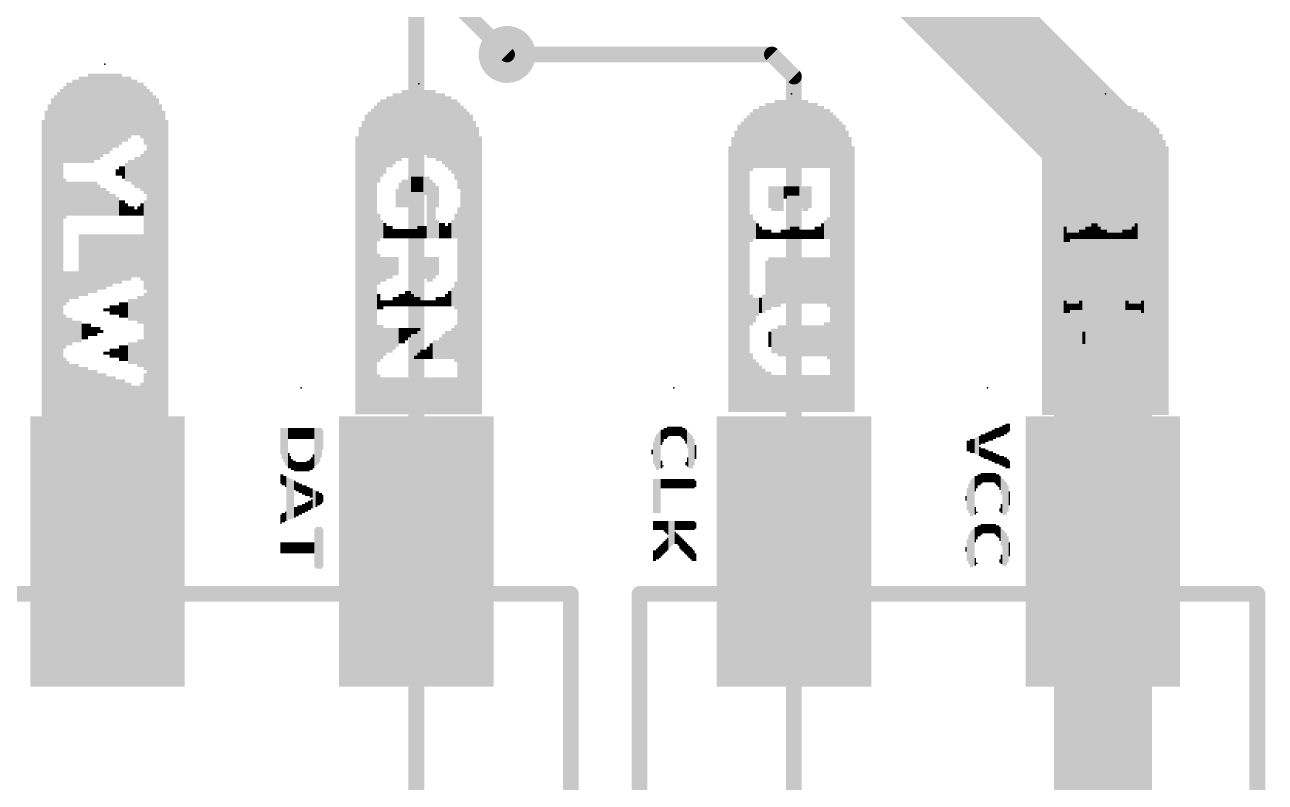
# Model space of a CAD drawing. Extents: x -24 to 83, y -22 to 58.
# Drawn here: x 9 to 25.06, y 9.5 to 19.31 of the extents above; entities that cross this region are included whole.
import ezdxf

# ---------------------------------------------------------------- set-up
doc = ezdxf.new("R2010")
doc.units = 0
for name, color, linetype in [('1', 12, 'CONTINUOUS'), ('16', 53, 'CONTINUOUS'), ('18', 110, 'CONTINUOUS'), ('21', 41, 'CONTINUOUS'), ('23', 53, 'CONTINUOUS')]:
    doc.layers.add(name, color=color, linetype=linetype)

# ---------------------------------------------------------------- blocks, each defined once
blk = doc.blocks.new('RECT')
blk.add_solid([(-0.5, -0.5), (0.5, -0.5), (-0.5, 0.5), (0.5, 0.5)])
blk = doc.blocks.new('ROUNDV')
at = {"const_width": 0.5}
blk.add_lwpolyline([(0, -0.25, 1), (0, 0.25, 1), (0, -0.25)], format="xyb", dxfattribs=at)

msp = doc.modelspace()

# ---------------------------------------------------------------- linework, layer by layer
at = {"layer": '1'}
for points, const_width in [([(22.955, 17.685), (20.32, 20.32)], 1.27), ([(14.065, 12.489), (14.065, 20.098)], 0.2032), ([(18.669, 18.923), (15.24, 18.923)], 0.2032), ([(18.955, 18.637), (18.669, 18.923)], 0.2032), ([(18.955, 12.489), (18.955, 18.637)], 0.2032), ([(22.955, 12.489), (22.955, 17.685)], 1.27), ([(22.955, 12.489), (22.955, 3.778)], 1.27), ([(14.065, 12.489), (14.065, 8.763)], 0.2032), ([(18.955, 12.489), (18.955, 8.763)], 0.2032)]:
    msp.add_lwpolyline(points, dxfattribs=dict(at, const_width=const_width))
for points, const_width in [([(15.24, 18.9738, 1), (15.24, 18.8722)], 0.1016), ([(18.7049, 18.9589, 1), (18.6331, 18.8871)], 0.1016), ([(18.669, 18.8722, 1), (18.669, 18.9738)], 0.1016), ([(19.0058, 18.637, 1), (18.9042, 18.637)], 0.1016), ([(18.9191, 18.6011, 1), (18.9909, 18.6729)], 0.1016), ([(23.2725, 17.685, 1), (22.6375, 17.685)], 0.635), ([(22.7305, 17.4605, 1), (23.1795, 17.9095)], 0.635), ([(23.2725, 12.489, 1), (22.6375, 12.489)], 0.635), ([(22.6375, 12.489, 1), (23.2725, 12.489)], 0.635), ([(14.1158, 12.489, 1), (14.0142, 12.489)], 0.1016), ([(14.0142, 12.489, 1), (14.1158, 12.489)], 0.1016), ([(19.0058, 12.489, 1), (18.9042, 12.489)], 0.1016), ([(18.9042, 12.489, 1), (19.0058, 12.489)], 0.1016)]:
    msp.add_lwpolyline(points, format="xyb", dxfattribs=dict(at, const_width=const_width))
at = {"layer": '16', "const_width": 0.2032}
msp.add_lwpolyline([(14.5542, 19.6088), (15.24, 18.923)], dxfattribs=at)
at = {"layer": '16', "const_width": 0.1016}
msp.add_lwpolyline([(15.2041, 18.8871, 1), (15.2759, 18.9589)], format="xyb", dxfattribs=at)
at = {"layer": '21', "const_width": 0.2032}
for points in [[(8.065, 11.939), (16.065, 11.939)], [(16.065, 11.939), (16.065, 0.239)], [(16.955, 11.939), (24.955, 11.939)], [(16.955, 0.239), (16.955, 11.939)], [(24.955, 11.939), (24.955, 0.239)]]:
    msp.add_lwpolyline(points, dxfattribs=at)
at = {"layer": '21', "const_width": 0.1016}
for points in [[(16.1158, 11.939, 1), (16.0142, 11.939)], [(16.065, 11.8882, 1), (16.065, 11.9898)], [(16.955, 11.9898, 1), (16.955, 11.8882)], [(17.0058, 11.939, 1), (16.9042, 11.939)], [(25.0058, 11.939, 1), (24.9042, 11.939)], [(24.955, 11.8882, 1), (24.955, 11.9898)]]:
    msp.add_lwpolyline(points, format="xyb", dxfattribs=at)
at = {"layer": '23'}
for p in [(10.033, 18.796), (14.097, 18.542), (18.923, 18.415), (22.987, 18.415), (12.573, 14.605), (17.399, 14.605), (21.463, 14.605)]:
    msp.add_point(p, dxfattribs=at)

# ---------------------------------------------------------------- block references
at = {"layer": '1', "xscale": 3.5, "yscale": 2, "rotation": 90}
for p in [(10.065, 12.489), (14.065, 12.489), (18.955, 12.489), (22.955, 12.489)]:
    msp.add_blockref('RECT', p, dxfattribs=at)
at = {"layer": '18', "xscale": 0.7366, "yscale": 0.7366}
msp.add_blockref('ROUNDV', (15.24, 18.923), dxfattribs=at)
msp.add_blockref('ROUNDV', (15.24, 18.923), dxfattribs=at)
at = {"layer": '21', "rotation": 270}
for p, xscale, yscale in [((9.713, 18.076), 1.12, 0.04), ((9.753, 18.076), 1.12, 0.04), ((9.793, 18.076), 1.12, 0.04), ((9.833, 18.096), 1.16, 0.04), ((9.873, 18.096), 1.16, 0.04), ((9.913, 18.116), 1.12, 0.04), ((9.953, 18.116), 1.12, 0.04), ((9.993, 18.136), 1.08, 0.04), ((10.033, 18.156), 1.04, 0.04), ((10.073, 18.156), 1.04, 0.04), ((10.153, 18.196), 0.96, 0.04), ((10.193, 18.196), 0.96, 0.04), ((10.233, 18.216), 0.92, 0.04), ((10.273, 18.216), 0.84, 0.04), ((10.313, 18.216), 0.84, 0.04), ((10.353, 18.236), 0.8, 0.04), ((9.473, 16.356), 4.24, 0.04), ((9.553, 18.036), 1.04, 0.04), ((9.593, 18.036), 1.04, 0.04), ((9.633, 18.056), 1.08, 0.04), ((9.673, 18.056), 1.08, 0.04), ((10.393, 18.236), 0.72, 0.04), ((10.433, 18.236), 0.72, 0.04), ((10.473, 18.216), 0.68, 0.04), ((10.513, 18.196), 0.72, 0.04), ((10.553, 18.136), 0.76, 0.04), ((10.593, 16.356), 4.24, 0.04), ((9.353, 16.296), 4.12, 0.04), ((9.393, 16.316), 4.16, 0.04), ((9.433, 16.336), 4.2, 0.04), ((10.633, 16.336), 4.2, 0.04), ((10.673, 16.316), 4.16, 0.04), ((10.713, 16.296), 4.12, 0.04), ((13.657, 17.862), 0.96, 0.04), ((13.697, 17.922), 0.92, 0.04), ((13.737, 17.922), 0.92, 0.04), ((13.777, 17.962), 0.92, 0.04), ((13.817, 17.982), 0.88, 0.04), ((13.857, 17.982), 0.88, 0.04), ((13.897, 18.022), 0.88, 0.04), ((13.937, 18.022), 0.88, 0.04), ((13.977, 18.022), 0.88, 0.04), ((14.017, 18.042), 0.84, 0.04), ((14.057, 18.042), 0.84, 0.04), ((14.097, 18.042), 0.84, 0.04), ((14.137, 18.042), 0.84, 0.04), ((14.177, 18.042), 0.84, 0.04), ((14.217, 18.022), 0.88, 0.04), ((14.257, 18.022), 0.88, 0.04), ((14.297, 18.022), 0.88, 0.04), ((14.337, 17.982), 0.88, 0.04), ((14.377, 17.982), 0.88, 0.04), ((14.417, 17.962), 0.92, 0.04), ((14.457, 17.922), 0.92, 0.04), ((14.497, 17.902), 0.96, 0.04), ((14.537, 17.862), 0.96, 0.04), ((14.577, 17.822), 1.04, 0.04), ((18.723, 17.895), 0.88, 0.04), ((18.763, 17.895), 0.88, 0.04), ((18.803, 17.895), 0.88, 0.04), ((18.843, 17.895), 0.88, 0.04), ((18.883, 17.895), 0.88, 0.04), ((18.923, 17.895), 0.88, 0.04), ((18.963, 17.895), 0.88, 0.04), ((19.003, 17.895), 0.88, 0.04), ((19.043, 17.895), 0.88, 0.04), ((19.083, 17.895), 0.88, 0.04), ((19.123, 17.895), 0.88, 0.04), ((9.273, 16.216), 3.96, 0.04), ((9.313, 16.256), 4.04, 0.04), ((10.753, 16.256), 4.04, 0.04), ((10.793, 16.216), 3.96, 0.04), ((13.457, 16.222), 3.92, 0.04), ((13.497, 16.242), 3.96, 0.04), ((13.537, 16.262), 4, 0.04), ((13.577, 17.782), 1.04, 0.04), ((14.617, 17.742), 1.12, 0.04), ((14.657, 16.262), 4, 0.04), ((14.697, 16.242), 3.96, 0.04), ((14.737, 16.222), 3.92, 0.04), ((18.403, 17.795), 0.76, 0.04), ((18.443, 17.835), 0.76, 0.04), ((18.483, 17.835), 0.76, 0.04), ((18.523, 17.855), 0.8, 0.04), ((18.563, 17.855), 0.8, 0.04), ((18.603, 17.875), 0.84, 0.04), ((18.643, 17.875), 0.84, 0.04), ((18.683, 17.875), 0.84, 0.04), ((19.163, 17.875), 0.84, 0.04), ((19.203, 17.875), 0.84, 0.04), ((19.243, 17.875), 0.84, 0.04), ((19.283, 17.855), 0.8, 0.04), ((19.323, 17.855), 0.8, 0.04), ((19.363, 17.835), 0.76, 0.04), ((19.403, 17.835), 0.76, 0.04), ((19.443, 16.235), 3.88, 0.04), ((22.507, 17.795), 0.76, 0.04), ((22.547, 17.795), 0.76, 0.04), ((22.587, 17.815), 0.8, 0.04), ((22.627, 17.815), 0.8, 0.04), ((22.667, 17.835), 0.84, 0.04), ((22.707, 17.835), 0.84, 0.04), ((22.747, 17.855), 0.88, 0.04), ((22.787, 17.855), 0.88, 0.04), ((22.827, 17.855), 0.88, 0.04), ((22.867, 17.855), 0.88, 0.04), ((22.907, 17.855), 0.88, 0.04), ((22.947, 17.855), 0.88, 0.04), ((22.987, 17.855), 0.88, 0.04), ((23.027, 17.855), 0.88, 0.04), ((23.067, 17.855), 0.88, 0.04), ((23.107, 17.855), 0.88, 0.04), ((23.147, 17.855), 0.88, 0.04), ((23.187, 17.855), 0.88, 0.04), ((23.227, 17.855), 0.88, 0.04), ((23.267, 17.835), 0.84, 0.04), ((23.307, 17.835), 0.84, 0.04), ((23.347, 17.815), 0.8, 0.04), ((23.387, 17.815), 0.8, 0.04), ((23.427, 17.795), 0.76, 0.04), ((23.467, 17.795), 0.76, 0.04), ((9.233, 16.156), 3.84, 0.04), ((10.833, 16.156), 3.84, 0.04), ((13.377, 16.162), 3.8, 0.04), ((13.417, 16.202), 3.88, 0.04), ((14.777, 16.202), 3.88, 0.04), ((14.817, 16.162), 3.8, 0.04), ((18.243, 16.155), 3.72, 0.04), ((18.283, 16.175), 3.76, 0.04), ((18.323, 16.195), 3.8, 0.04), ((18.363, 16.215), 3.84, 0.04), ((19.483, 16.215), 3.84, 0.04), ((19.523, 16.195), 3.8, 0.04), ((19.563, 16.175), 3.76, 0.04), ((19.603, 16.155), 3.72, 0.04), ((22.347, 16.135), 3.76, 0.04), ((22.387, 16.155), 3.8, 0.04), ((22.427, 16.175), 3.84, 0.04), ((22.467, 17.755), 0.76, 0.04), ((23.507, 16.195), 3.88, 0.04), ((23.547, 16.175), 3.84, 0.04), ((23.587, 16.155), 3.8, 0.04), ((23.627, 16.135), 3.76, 0.04), ((13.297, 16.062), 3.6, 0.04), ((13.337, 16.122), 3.72, 0.04), ((14.857, 16.122), 3.72, 0.04), ((14.897, 16.062), 3.6, 0.04), ((18.163, 16.075), 3.56, 0.04), ((18.203, 16.115), 3.64, 0.04), ((19.643, 16.115), 3.64, 0.04), ((19.683, 16.075), 3.56, 0.04), ((22.267, 16.075), 3.64, 0.04), ((22.307, 16.115), 3.72, 0.04), ((23.667, 16.115), 3.72, 0.04), ((23.707, 16.075), 3.64, 0.04), ((10.553, 17.396), 0.56, 0.04), ((18.123, 16.015), 3.44, 0.04), ((19.723, 16.015), 3.44, 0.04), ((22.187, 15.995), 3.48, 0.04), ((22.227, 16.035), 3.56, 0.04), ((23.747, 16.035), 3.56, 0.04), ((23.787, 15.995), 3.48, 0.04), ((10.313, 17.396), 0.24, 0.04), ((10.353, 17.416), 0.28, 0.04), ((10.393, 17.396), 0.32, 0.04), ((10.433, 17.396), 0.4, 0.04), ((10.473, 17.396), 0.4, 0.04), ((10.513, 17.396), 0.48, 0.04), ((10.193, 17.396), 0.08, 0.04), ((10.233, 17.416), 0.12, 0.04), ((10.273, 17.396), 0.16, 0.04), ((9.513, 17.056), 0.52, 0.04), ((9.553, 17.056), 0.44, 0.04), ((9.593, 17.056), 0.44, 0.04), ((9.633, 17.056), 0.44, 0.04), ((9.673, 17.056), 0.44, 0.04), ((9.713, 17.056), 0.44, 0.04), ((9.753, 17.056), 0.44, 0.04), ((9.793, 17.056), 0.44, 0.04), ((9.833, 17.056), 0.44, 0.04), ((9.873, 17.056), 0.44, 0.04), ((9.913, 17.056), 0.44, 0.04), ((9.953, 17.036), 0.4, 0.04), ((9.993, 17.016), 0.36, 0.04), ((10.033, 17.016), 0.36, 0.04), ((13.857, 17.102), 0.32, 0.04), ((13.897, 17.122), 0.36, 0.04), ((13.937, 17.122), 0.36, 0.04), ((13.977, 17.142), 0.4, 0.04), ((14.017, 17.242), 0.2, 0.04), ((14.057, 17.242), 0.2, 0.04), ((14.097, 17.242), 0.2, 0.04), ((14.137, 17.242), 0.2, 0.04), ((14.177, 17.222), 0.24, 0.04), ((14.217, 16.942), 0.8, 0.04), ((14.257, 16.922), 0.76, 0.04), ((14.297, 16.902), 0.72, 0.04), ((14.337, 17.082), 0.28, 0.04), ((18.643, 17.075), 0.28, 0.04), ((18.683, 17.055), 0.32, 0.04), ((18.723, 17.055), 0.32, 0.04), ((18.763, 17.055), 0.32, 0.04), ((18.803, 17.055), 0.32, 0.04), ((18.843, 17.135), 0.16, 0.04), ((18.883, 17.155), 0.12, 0.04), ((18.923, 17.155), 0.12, 0.04), ((18.963, 17.155), 0.12, 0.04), ((19.003, 17.155), 0.12, 0.04), ((19.043, 17.075), 0.28, 0.04), ((19.083, 17.055), 0.32, 0.04), ((19.123, 17.055), 0.32, 0.04), ((19.163, 17.075), 0.28, 0.04), ((22.467, 17.015), 0.4, 0.04), ((10.073, 16.996), 0.32, 0.04), ((10.113, 16.976), 0.28, 0.04), ((10.153, 16.976), 0.28, 0.04), ((10.193, 16.956), 0.24, 0.04), ((10.233, 16.936), 0.2, 0.04), ((10.273, 16.936), 0.2, 0.04), ((10.553, 16.456), 1.16, 0.04), ((13.817, 17.062), 0.24, 0.04), ((22.507, 17.015), 0.32, 0.04), ((22.547, 17.015), 0.32, 0.04), ((22.587, 17.035), 0.28, 0.04), ((22.627, 17.035), 0.28, 0.04), ((22.667, 17.055), 0.24, 0.04), ((22.707, 17.055), 0.24, 0.04), ((23.027, 17.035), 0.28, 0.04), ((23.067, 17.035), 0.28, 0.04), ((23.107, 17.015), 0.32, 0.04), ((23.147, 17.015), 0.32, 0.04), ((23.187, 17.035), 0.28, 0.04), ((23.227, 17.055), 0.24, 0.04), ((10.313, 16.916), 0.16, 0.04), ((10.353, 16.896), 0.12, 0.04), ((10.393, 16.896), 0.12, 0.04), ((10.433, 16.876), 0.08, 0.04), ((10.473, 16.896), 0.12, 0.04), ((10.513, 16.916), 0.16, 0.04), ((14.617, 15.602), 2.68, 0.04), ((13.577, 16.682), 0.36, 0.04), ((13.617, 16.662), 0.24, 0.04), ((13.657, 16.642), 0.2, 0.04), ((14.337, 16.662), 0.24, 0.04), ((14.377, 16.642), 0.2, 0.04), ((14.417, 16.642), 0.2, 0.04), ((14.497, 16.642), 0.2, 0.04), ((14.537, 16.662), 0.24, 0.04), ((14.577, 16.702), 0.32, 0.04), ((18.403, 16.675), 0.36, 0.04), ((18.443, 16.655), 0.24, 0.04), ((18.483, 16.635), 0.2, 0.04), ((19.323, 16.635), 0.2, 0.04), ((19.363, 16.655), 0.24, 0.04), ((19.403, 16.675), 0.28, 0.04), ((22.827, 16.635), 0.2, 0.04), ((22.867, 16.635), 0.2, 0.04), ((23.387, 16.635), 0.2, 0.04), ((23.427, 16.655), 0.24, 0.04), ((23.467, 16.675), 0.36, 0.04), ((9.713, 16.196), 0.8, 0.04), ((9.753, 16.196), 0.8, 0.04), ((9.793, 16.196), 0.8, 0.04), ((9.833, 16.216), 0.76, 0.04), ((9.873, 16.216), 0.76, 0.04), ((9.913, 16.216), 0.76, 0.04), ((9.953, 16.236), 0.72, 0.04), ((9.993, 16.236), 0.72, 0.04), ((10.033, 16.236), 0.72, 0.04), ((10.073, 16.256), 0.68, 0.04), ((10.113, 16.256), 0.68, 0.04), ((10.153, 16.276), 0.64, 0.04), ((10.193, 16.276), 0.64, 0.04), ((10.233, 16.276), 0.64, 0.04), ((10.273, 16.296), 0.6, 0.04), ((10.313, 16.296), 0.6, 0.04), ((10.353, 16.296), 0.6, 0.04), ((10.393, 16.316), 0.56, 0.04), ((10.433, 16.316), 0.56, 0.04), ((10.473, 16.316), 0.56, 0.04), ((10.513, 16.296), 0.6, 0.04), ((13.697, 16.622), 0.16, 0.04), ((13.737, 16.622), 0.16, 0.04), ((13.777, 16.602), 0.12, 0.04), ((13.817, 16.602), 0.12, 0.04), ((13.857, 16.602), 0.12, 0.04), ((13.897, 16.602), 0.12, 0.04), ((13.937, 16.602), 0.12, 0.04), ((13.977, 16.602), 0.12, 0.04), ((14.017, 16.602), 0.12, 0.04), ((14.057, 16.602), 0.12, 0.04), ((14.097, 16.622), 0.16, 0.04), ((14.137, 16.622), 0.16, 0.04), ((14.177, 16.622), 0.16, 0.04), ((14.457, 16.622), 0.16, 0.04), ((18.523, 16.615), 0.16, 0.04), ((18.563, 16.595), 0.12, 0.04), ((18.603, 16.595), 0.12, 0.04), ((18.643, 16.595), 0.12, 0.04), ((18.683, 16.575), 0.08, 0.04), ((18.723, 16.575), 0.08, 0.04), ((18.763, 16.575), 0.08, 0.04), ((18.803, 16.595), 0.12, 0.04), ((18.843, 16.595), 0.12, 0.04), ((18.883, 16.595), 0.12, 0.04), ((18.923, 16.615), 0.16, 0.04), ((18.963, 16.615), 0.16, 0.04), ((19.003, 16.615), 0.16, 0.04), ((19.043, 16.595), 0.12, 0.04), ((19.083, 16.595), 0.12, 0.04), ((19.123, 16.595), 0.12, 0.04), ((19.163, 16.595), 0.12, 0.04), ((19.203, 16.595), 0.12, 0.04), ((19.243, 16.615), 0.16, 0.04), ((19.283, 16.615), 0.16, 0.04), ((22.467, 16.595), 0.2, 0.04), ((22.507, 16.555), 0.12, 0.04), ((22.547, 16.575), 0.08, 0.04), ((22.587, 16.575), 0.08, 0.04), ((22.627, 16.575), 0.08, 0.04), ((22.667, 16.595), 0.12, 0.04), ((22.707, 16.595), 0.12, 0.04), ((22.747, 16.615), 0.16, 0.04), ((22.787, 16.615), 0.16, 0.04), ((22.907, 16.615), 0.16, 0.04), ((22.947, 16.595), 0.12, 0.04), ((22.987, 16.595), 0.12, 0.04), ((23.027, 16.575), 0.08, 0.04), ((23.067, 16.575), 0.08, 0.04), ((23.107, 16.575), 0.08, 0.04), ((23.147, 16.575), 0.08, 0.04), ((23.187, 16.575), 0.08, 0.04), ((23.227, 16.595), 0.12, 0.04), ((23.267, 16.595), 0.12, 0.04), ((23.307, 16.595), 0.12, 0.04), ((23.347, 16.615), 0.16, 0.04), ((13.577, 16.142), 0.4, 0.04), ((13.617, 16.142), 0.32, 0.04), ((13.657, 16.142), 0.32, 0.04), ((13.697, 16.162), 0.28, 0.04), ((13.737, 16.162), 0.28, 0.04), ((13.777, 16.182), 0.24, 0.04), ((13.817, 16.182), 0.24, 0.04), ((14.137, 16.162), 0.28, 0.04), ((14.177, 16.162), 0.28, 0.04), ((14.217, 16.142), 0.32, 0.04), ((14.257, 16.142), 0.32, 0.04), ((14.297, 16.162), 0.28, 0.04), ((14.337, 16.182), 0.24, 0.04), ((18.603, 15.935), 0.64, 0.04), ((18.643, 15.955), 0.68, 0.04), ((18.683, 15.975), 0.64, 0.04), ((18.723, 15.975), 0.64, 0.04), ((18.763, 15.975), 0.64, 0.04), ((18.803, 15.995), 0.6, 0.04), ((18.843, 15.995), 0.6, 0.04), ((18.883, 15.995), 0.6, 0.04), ((18.923, 15.995), 0.6, 0.04), ((18.963, 15.995), 0.6, 0.04), ((19.003, 15.995), 0.6, 0.04), ((19.043, 15.995), 0.6, 0.04), ((19.083, 15.995), 0.6, 0.04), ((19.123, 15.995), 0.6, 0.04), ((19.163, 15.995), 0.6, 0.04), ((19.203, 15.995), 0.6, 0.04), ((19.243, 15.995), 0.6, 0.04), ((19.283, 15.995), 0.6, 0.04), ((19.323, 15.995), 0.6, 0.04), ((19.363, 15.995), 0.6, 0.04), ((19.403, 15.975), 0.64, 0.04), ((22.707, 15.935), 0.64, 0.04), ((22.747, 15.935), 0.64, 0.04), ((22.787, 15.935), 0.64, 0.04), ((22.827, 15.935), 0.64, 0.04), ((23.107, 15.935), 0.64, 0.04), ((23.147, 15.935), 0.64, 0.04), ((23.187, 15.935), 0.64, 0.04), ((23.227, 15.935), 0.64, 0.04), ((9.513, 15.896), 0.44, 0.04), ((9.553, 15.916), 0.4, 0.04), ((9.593, 15.936), 0.36, 0.04), ((9.633, 15.936), 0.36, 0.04), ((9.673, 15.936), 0.36, 0.04), ((14.537, 15.782), 0.24, 0.04), ((14.577, 15.802), 0.36, 0.04), ((10.353, 15.616), 0.28, 0.04), ((10.393, 15.616), 0.28, 0.04), ((10.433, 15.616), 0.28, 0.04), ((10.473, 15.616), 0.36, 0.04), ((10.513, 15.616), 0.36, 0.04), ((13.577, 15.722), 0.2, 0.04), ((13.617, 15.682), 0.12, 0.04), ((13.657, 15.702), 0.08, 0.04), ((13.697, 15.702), 0.08, 0.04), ((13.737, 15.702), 0.08, 0.04), ((13.777, 15.722), 0.12, 0.04), ((13.817, 15.722), 0.12, 0.04), ((13.857, 15.742), 0.16, 0.04), ((13.897, 15.742), 0.16, 0.04), ((13.937, 15.762), 0.2, 0.04), ((13.977, 15.762), 0.2, 0.04), ((14.017, 15.742), 0.16, 0.04), ((14.057, 15.722), 0.12, 0.04), ((14.097, 15.722), 0.12, 0.04), ((14.137, 15.702), 0.08, 0.04), ((14.177, 15.702), 0.08, 0.04), ((14.217, 15.702), 0.08, 0.04), ((14.257, 15.702), 0.08, 0.04), ((14.297, 15.702), 0.08, 0.04), ((14.337, 15.722), 0.12, 0.04), ((14.377, 15.722), 0.12, 0.04), ((14.417, 15.722), 0.12, 0.04), ((14.457, 15.742), 0.16, 0.04), ((14.497, 15.762), 0.2, 0.04), ((18.403, 15.615), 0.4, 0.04), ((18.443, 15.615), 0.32, 0.04), ((18.483, 15.655), 0.24, 0.04), ((18.523, 15.675), 0.2, 0.04), ((18.563, 15.695), 0.24, 0.04), ((22.867, 15.755), 0.28, 0.04), ((22.907, 15.735), 0.24, 0.04), ((22.947, 15.735), 0.24, 0.04), ((22.987, 15.735), 0.24, 0.04), ((23.027, 15.735), 0.24, 0.04), ((23.067, 15.755), 0.28, 0.04), ((10.033, 15.616), 0.04, 0.04), ((10.073, 15.616), 0.04, 0.04), ((10.113, 15.616), 0.12, 0.04), ((10.153, 15.616), 0.12, 0.04), ((10.193, 15.616), 0.12, 0.04), ((10.233, 15.616), 0.2, 0.04), ((10.273, 15.616), 0.2, 0.04), ((10.313, 15.616), 0.2, 0.04), ((22.467, 15.655), 0.16, 0.04), ((22.507, 15.635), 0.12, 0.04), ((22.547, 15.655), 0.08, 0.04), ((22.587, 15.655), 0.08, 0.04), ((22.627, 15.655), 0.08, 0.04), ((22.667, 15.675), 0.12, 0.04), ((23.267, 15.675), 0.12, 0.04), ((23.307, 15.655), 0.08, 0.04), ((23.347, 15.655), 0.08, 0.04), ((23.387, 15.655), 0.08, 0.04), ((23.427, 15.655), 0.08, 0.04), ((23.467, 15.655), 0.16, 0.04), ((9.513, 15.336), 0.44, 0.04), ((9.553, 15.336), 0.36, 0.04), ((9.593, 15.336), 0.36, 0.04), ((9.633, 15.336), 0.28, 0.04), ((9.673, 15.336), 0.28, 0.04), ((9.713, 15.336), 0.28, 0.04), ((9.753, 15.336), 0.2, 0.04), ((9.793, 15.336), 0.2, 0.04), ((9.833, 15.356), 0.16, 0.04), ((13.577, 15.182), 0.48, 0.04), ((13.617, 15.202), 0.44, 0.04), ((14.577, 15.182), 0.48, 0.04), ((19.363, 15.235), 0.44, 0.04), ((19.403, 15.215), 0.48, 0.04), ((9.873, 15.336), 0.12, 0.04), ((9.913, 15.336), 0.12, 0.04), ((9.953, 15.356), 0.08, 0.04), ((9.993, 15.336), 0.04, 0.04), ((13.657, 15.202), 0.36, 0.04), ((13.697, 15.222), 0.32, 0.04), ((13.737, 15.222), 0.32, 0.04), ((13.777, 15.242), 0.28, 0.04), ((13.817, 15.262), 0.24, 0.04), ((13.857, 15.282), 0.2, 0.04), ((13.897, 15.282), 0.2, 0.04), ((13.937, 15.302), 0.16, 0.04), ((13.977, 15.322), 0.12, 0.04), ((14.017, 15.342), 0.08, 0.04), ((14.057, 15.342), 0.08, 0.04), ((14.097, 15.362), 0.04, 0.04), ((14.377, 15.122), 0.28, 0.04), ((14.417, 15.142), 0.32, 0.04), ((14.457, 15.162), 0.36, 0.04), ((14.497, 15.162), 0.36, 0.04), ((14.537, 15.182), 0.4, 0.04), ((18.643, 15.235), 0.2, 0.04), ((18.683, 15.215), 0.32, 0.04), ((18.723, 15.215), 0.32, 0.04), ((18.763, 15.215), 0.4, 0.04), ((18.803, 15.215), 0.4, 0.04), ((18.843, 15.215), 0.4, 0.04), ((18.883, 15.215), 0.4, 0.04), ((18.923, 15.215), 0.4, 0.04), ((18.963, 15.215), 0.4, 0.04), ((19.003, 15.215), 0.4, 0.04), ((19.043, 15.215), 0.4, 0.04), ((19.083, 15.215), 0.4, 0.04), ((19.123, 15.215), 0.4, 0.04), ((19.163, 15.215), 0.4, 0.04), ((19.203, 15.215), 0.4, 0.04), ((19.243, 15.215), 0.4, 0.04), ((19.283, 15.215), 0.4, 0.04), ((19.323, 15.215), 0.4, 0.04), ((22.707, 15.255), 0.16, 0.04), ((22.747, 15.195), 0.28, 0.04), ((22.787, 15.175), 0.32, 0.04), ((22.827, 15.155), 0.36, 0.04), ((22.867, 15.155), 0.36, 0.04), ((22.907, 15.135), 0.4, 0.04), ((22.947, 15.135), 0.4, 0.04), ((22.987, 15.135), 0.4, 0.04), ((23.027, 15.135), 0.4, 0.04), ((23.067, 15.135), 0.4, 0.04), ((23.107, 15.155), 0.36, 0.04), ((23.147, 15.175), 0.32, 0.04), ((23.187, 15.195), 0.28, 0.04), ((23.227, 15.215), 0.24, 0.04), ((10.113, 15.056), 0.12, 0.04), ((10.153, 15.056), 0.12, 0.04), ((10.193, 15.056), 0.12, 0.04), ((10.233, 15.056), 0.2, 0.04), ((10.273, 15.056), 0.2, 0.04), ((10.313, 15.056), 0.2, 0.04), ((10.353, 15.056), 0.28, 0.04), ((10.393, 15.056), 0.28, 0.04), ((10.433, 15.056), 0.28, 0.04), ((10.473, 15.056), 0.36, 0.04), ((10.513, 15.056), 0.36, 0.04), ((14.137, 15.042), 0.12, 0.04), ((14.177, 15.042), 0.12, 0.04), ((14.217, 15.062), 0.16, 0.04), ((14.257, 15.082), 0.2, 0.04), ((14.297, 15.102), 0.24, 0.04), ((14.337, 15.102), 0.24, 0.04), ((9.513, 14.616), 0.76, 0.04), ((9.553, 14.596), 0.72, 0.04), ((10.033, 15.056), 0.04, 0.04), ((10.073, 15.056), 0.04, 0.04), ((14.057, 15.002), 0.04, 0.04), ((14.097, 15.022), 0.08, 0.04), ((18.403, 14.675), 0.76, 0.04), ((18.443, 14.635), 0.68, 0.04), ((22.467, 14.675), 0.84, 0.04), ((22.507, 14.615), 0.72, 0.04), ((23.467, 14.635), 0.76, 0.04), ((9.593, 14.576), 0.68, 0.04), ((9.633, 14.576), 0.68, 0.04), ((9.673, 14.576), 0.68, 0.04), ((9.713, 14.556), 0.64, 0.04), ((9.753, 14.556), 0.64, 0.04), ((9.793, 14.556), 0.64, 0.04), ((9.833, 14.536), 0.6, 0.04), ((9.873, 14.536), 0.6, 0.04), ((9.913, 14.536), 0.6, 0.04), ((9.953, 14.516), 0.56, 0.04), ((9.993, 14.516), 0.56, 0.04), ((10.033, 14.516), 0.56, 0.04), ((10.553, 14.516), 0.56, 0.04), ((13.577, 14.522), 0.52, 0.04), ((18.483, 14.615), 0.64, 0.04), ((18.523, 14.595), 0.6, 0.04), ((18.563, 14.575), 0.56, 0.04), ((18.603, 14.555), 0.52, 0.04), ((18.643, 14.555), 0.52, 0.04), ((22.547, 14.575), 0.64, 0.04), ((22.587, 14.555), 0.6, 0.04), ((22.627, 14.535), 0.56, 0.04), ((23.307, 14.535), 0.56, 0.04), ((23.347, 14.555), 0.6, 0.04), ((23.387, 14.575), 0.64, 0.04), ((23.427, 14.595), 0.68, 0.04), ((10.073, 14.496), 0.52, 0.04), ((10.113, 14.496), 0.52, 0.04), ((10.153, 14.496), 0.52, 0.04), ((10.193, 14.476), 0.48, 0.04), ((10.233, 14.476), 0.48, 0.04), ((10.273, 14.476), 0.48, 0.04), ((10.313, 14.456), 0.44, 0.04), ((10.353, 14.456), 0.44, 0.04), ((10.393, 14.436), 0.4, 0.04), ((10.433, 14.436), 0.4, 0.04), ((10.473, 14.436), 0.4, 0.04), ((10.513, 14.456), 0.44, 0.04), ((13.617, 14.502), 0.48, 0.04), ((13.657, 14.502), 0.48, 0.04), ((13.697, 14.502), 0.48, 0.04), ((13.737, 14.502), 0.48, 0.04), ((13.777, 14.502), 0.48, 0.04), ((13.817, 14.502), 0.48, 0.04), ((13.857, 14.502), 0.48, 0.04), ((13.897, 14.502), 0.48, 0.04), ((13.937, 14.502), 0.48, 0.04), ((13.977, 14.502), 0.48, 0.04), ((14.017, 14.502), 0.48, 0.04), ((14.057, 14.502), 0.48, 0.04), ((14.097, 14.502), 0.48, 0.04), ((14.137, 14.502), 0.48, 0.04), ((14.177, 14.502), 0.48, 0.04), ((14.217, 14.502), 0.48, 0.04), ((14.257, 14.502), 0.48, 0.04), ((14.297, 14.502), 0.48, 0.04), ((14.337, 14.502), 0.48, 0.04), ((14.377, 14.502), 0.48, 0.04), ((14.417, 14.502), 0.48, 0.04), ((14.457, 14.502), 0.48, 0.04), ((14.497, 14.502), 0.48, 0.04), ((14.537, 14.502), 0.48, 0.04), ((14.577, 14.502), 0.48, 0.04), ((18.683, 14.535), 0.48, 0.04), ((18.723, 14.535), 0.48, 0.04), ((18.763, 14.535), 0.48, 0.04), ((18.803, 14.535), 0.48, 0.04), ((18.843, 14.535), 0.48, 0.04), ((18.883, 14.535), 0.48, 0.04), ((18.923, 14.535), 0.48, 0.04), ((18.963, 14.535), 0.48, 0.04), ((19.003, 14.535), 0.48, 0.04), ((19.043, 14.535), 0.48, 0.04), ((19.083, 14.535), 0.48, 0.04), ((19.123, 14.535), 0.48, 0.04), ((19.163, 14.535), 0.48, 0.04), ((19.203, 14.535), 0.48, 0.04), ((19.243, 14.535), 0.48, 0.04), ((19.283, 14.535), 0.48, 0.04), ((19.323, 14.535), 0.48, 0.04), ((19.363, 14.535), 0.48, 0.04), ((19.403, 14.535), 0.48, 0.04), ((22.667, 14.515), 0.52, 0.04), ((22.707, 14.515), 0.52, 0.04), ((22.747, 14.495), 0.48, 0.04), ((22.787, 14.495), 0.48, 0.04), ((22.827, 14.475), 0.44, 0.04), ((22.867, 14.475), 0.44, 0.04), ((22.907, 14.475), 0.44, 0.04), ((22.947, 14.475), 0.44, 0.04), ((22.987, 14.475), 0.44, 0.04), ((23.027, 14.475), 0.44, 0.04), ((23.067, 14.475), 0.44, 0.04), ((23.107, 14.475), 0.44, 0.04), ((23.147, 14.475), 0.44, 0.04), ((23.187, 14.495), 0.48, 0.04), ((23.227, 14.495), 0.48, 0.04), ((23.267, 14.515), 0.52, 0.04), ((21.703, 14.075), 0.14, 0.02), ((21.723, 14.085), 0.12, 0.02), ((21.743, 14.095), 0.1, 0.02), ((12.313, 13.915), 0.34, 0.02), ((12.333, 13.885), 0.4, 0.02), ((12.353, 13.865), 0.44, 0.02), ((12.373, 13.845), 0.48, 0.02), ((12.393, 13.835), 0.5, 0.02), ((12.413, 14.015), 0.14, 0.02), ((12.433, 14.015), 0.14, 0.02), ((12.453, 14.015), 0.14, 0.02), ((12.473, 14.015), 0.14, 0.02), ((12.493, 14.015), 0.14, 0.02), ((12.513, 14.015), 0.14, 0.02), ((12.533, 14.015), 0.14, 0.02), ((12.553, 14.015), 0.14, 0.02), ((12.573, 14.015), 0.14, 0.02), ((12.593, 14.015), 0.14, 0.02), ((12.613, 14.015), 0.14, 0.02), ((12.633, 14.015), 0.14, 0.02), ((12.653, 14.015), 0.14, 0.02), ((12.673, 14.015), 0.14, 0.02), ((12.693, 14.015), 0.14, 0.02), ((12.713, 14.015), 0.14, 0.02), ((12.733, 14.015), 0.14, 0.02), ((12.753, 13.835), 0.5, 0.02), ((12.773, 13.845), 0.48, 0.02), ((12.793, 13.855), 0.46, 0.02), ((12.813, 13.865), 0.44, 0.02), ((12.833, 13.895), 0.38, 0.02), ((12.853, 13.935), 0.26, 0.02), ((17.179, 13.775), 0.46, 0.02), ((17.199, 13.785), 0.48, 0.02), ((17.219, 13.805), 0.48, 0.02), ((17.239, 13.965), 0.2, 0.02), ((17.259, 13.985), 0.16, 0.02), ((17.279, 14.015), 0.14, 0.02), ((17.299, 14.015), 0.14, 0.02), ((17.319, 14.035), 0.14, 0.02), ((17.339, 14.045), 0.12, 0.02), ((17.359, 14.045), 0.12, 0.02), ((17.379, 14.045), 0.12, 0.02), ((17.399, 14.045), 0.12, 0.02), ((17.419, 14.045), 0.12, 0.02), ((17.439, 14.045), 0.12, 0.02), ((17.459, 14.045), 0.12, 0.02), ((17.479, 14.045), 0.12, 0.02), ((17.499, 14.035), 0.14, 0.02), ((17.519, 14.015), 0.14, 0.02), ((17.539, 14.005), 0.16, 0.02), ((17.559, 13.975), 0.18, 0.02), ((17.579, 13.935), 0.22, 0.02), ((17.599, 13.795), 0.46, 0.02), ((17.619, 13.785), 0.44, 0.02), ((17.639, 13.775), 0.42, 0.02), ((21.343, 13.855), 0.26, 0.02), ((21.363, 13.925), 0.12, 0.02), ((21.383, 13.945), 0.12, 0.02), ((21.403, 13.945), 0.12, 0.02), ((21.423, 13.945), 0.12, 0.02), ((21.443, 13.965), 0.12, 0.02), ((21.463, 13.965), 0.12, 0.02), ((21.483, 13.985), 0.12, 0.02), ((21.503, 13.985), 0.12, 0.02), ((21.523, 13.995), 0.14, 0.02), ((21.543, 14.005), 0.12, 0.02), ((21.563, 14.015), 0.14, 0.02), ((21.583, 14.025), 0.12, 0.02), ((21.603, 14.025), 0.12, 0.02), ((21.623, 14.035), 0.14, 0.02), ((21.643, 14.045), 0.12, 0.02), ((21.663, 14.055), 0.14, 0.02), ((21.683, 14.065), 0.12, 0.02), ((17.139, 13.765), 0.28, 0.02), ((17.159, 13.775), 0.38, 0.02), ((17.659, 13.775), 0.34, 0.02), ((17.679, 13.775), 0.18, 0.02), ((21.203, 13.855), 0.14, 0.02), ((21.223, 13.855), 0.14, 0.02), ((21.243, 13.855), 0.18, 0.02), ((21.263, 13.855), 0.18, 0.02), ((21.283, 13.855), 0.18, 0.02), ((21.303, 13.855), 0.22, 0.02), ((21.323, 13.855), 0.22, 0.02), ((21.363, 13.785), 0.12, 0.02), ((21.383, 13.765), 0.12, 0.02), ((21.403, 13.765), 0.12, 0.02), ((21.423, 13.755), 0.14, 0.02), ((12.413, 13.665), 0.2, 0.02), ((12.433, 13.645), 0.16, 0.02), ((12.453, 13.615), 0.14, 0.02), ((12.473, 13.605), 0.12, 0.02), ((12.493, 13.595), 0.14, 0.02), ((12.653, 13.595), 0.14, 0.02), ((12.673, 13.595), 0.14, 0.02), ((12.693, 13.615), 0.14, 0.02), ((12.713, 13.625), 0.16, 0.02), ((12.733, 13.655), 0.18, 0.02), ((17.119, 13.775), 0.06, 0.02), ((17.239, 13.615), 0.1, 0.02), ((17.579, 13.645), 0.12, 0.02), ((21.443, 13.745), 0.12, 0.02), ((21.463, 13.745), 0.12, 0.02), ((21.483, 13.725), 0.12, 0.02), ((21.503, 13.725), 0.12, 0.02), ((21.523, 13.715), 0.14, 0.02), ((21.543, 13.705), 0.12, 0.02), ((21.563, 13.695), 0.14, 0.02), ((21.583, 13.685), 0.12, 0.02), ((21.603, 13.685), 0.12, 0.02), ((21.623, 13.665), 0.12, 0.02), ((21.643, 13.665), 0.12, 0.02), ((21.663, 13.655), 0.14, 0.02), ((21.683, 13.645), 0.12, 0.02), ((21.703, 13.635), 0.14, 0.02), ((21.723, 13.625), 0.12, 0.02), ((21.743, 13.615), 0.1, 0.02), ((12.513, 13.585), 0.12, 0.02), ((12.533, 13.585), 0.12, 0.02), ((12.553, 13.585), 0.12, 0.02), ((12.573, 13.585), 0.12, 0.02), ((12.593, 13.585), 0.12, 0.02), ((12.613, 13.585), 0.12, 0.02), ((12.633, 13.585), 0.12, 0.02), ((17.259, 13.595), 0.02, 0.02), ((17.559, 13.625), 0.04, 0.02), ((21.383, 13.435), 0.14, 0.02), ((21.403, 13.445), 0.12, 0.02), ((21.423, 13.445), 0.12, 0.02), ((21.443, 13.445), 0.12, 0.02), ((21.463, 13.445), 0.12, 0.02), ((21.483, 13.445), 0.12, 0.02), ((21.503, 13.445), 0.12, 0.02), ((21.523, 13.445), 0.12, 0.02), ((21.543, 13.445), 0.12, 0.02), ((21.563, 13.435), 0.14, 0.02), ((12.313, 13.425), 0.12, 0.02), ((12.333, 13.415), 0.14, 0.02), ((12.353, 13.405), 0.12, 0.02), ((12.373, 13.395), 0.14, 0.02), ((12.393, 13.165), 0.56, 0.02), ((12.413, 13.175), 0.54, 0.02), ((12.433, 13.165), 0.52, 0.02), ((12.453, 13.165), 0.52, 0.02), ((12.473, 13.165), 0.48, 0.02), ((12.493, 13.345), 0.12, 0.02), ((12.513, 13.325), 0.12, 0.02), ((12.533, 13.325), 0.12, 0.02), ((12.553, 13.305), 0.12, 0.02), ((12.573, 13.305), 0.12, 0.02), ((12.593, 13.285), 0.12, 0.02), ((12.613, 13.285), 0.12, 0.02), ((12.633, 13.275), 0.14, 0.02), ((17.139, 13.205), 0.44, 0.02), ((17.159, 13.205), 0.44, 0.02), ((17.179, 13.205), 0.44, 0.02), ((17.199, 13.205), 0.44, 0.02), ((17.219, 13.205), 0.44, 0.02), ((17.239, 13.365), 0.12, 0.02), ((17.259, 13.365), 0.12, 0.02), ((17.279, 13.365), 0.12, 0.02), ((17.299, 13.365), 0.12, 0.02), ((17.319, 13.365), 0.12, 0.02), ((17.339, 13.365), 0.12, 0.02), ((17.359, 13.365), 0.12, 0.02), ((17.379, 13.365), 0.12, 0.02), ((17.399, 13.365), 0.12, 0.02), ((17.419, 13.365), 0.12, 0.02), ((17.439, 13.365), 0.12, 0.02), ((17.459, 13.365), 0.12, 0.02), ((17.479, 13.365), 0.12, 0.02), ((17.499, 13.365), 0.12, 0.02), ((17.519, 13.365), 0.12, 0.02), ((17.539, 13.365), 0.12, 0.02), ((17.559, 13.365), 0.12, 0.02), ((17.579, 13.365), 0.12, 0.02), ((17.599, 13.365), 0.12, 0.02), ((17.619, 13.365), 0.12, 0.02), ((17.639, 13.365), 0.12, 0.02), ((17.659, 13.365), 0.12, 0.02), ((17.679, 13.365), 0.08, 0.02), ((21.223, 13.175), 0.38, 0.02), ((21.243, 13.175), 0.46, 0.02), ((21.263, 13.185), 0.48, 0.02), ((21.283, 13.205), 0.48, 0.02), ((21.303, 13.365), 0.2, 0.02), ((21.323, 13.385), 0.16, 0.02), ((21.343, 13.415), 0.14, 0.02), ((21.363, 13.415), 0.14, 0.02), ((21.583, 13.415), 0.14, 0.02), ((21.603, 13.405), 0.16, 0.02), ((21.623, 13.375), 0.18, 0.02), ((21.643, 13.335), 0.22, 0.02), ((21.663, 13.195), 0.46, 0.02), ((21.683, 13.185), 0.44, 0.02), ((21.703, 13.175), 0.42, 0.02), ((21.723, 13.175), 0.34, 0.02), ((12.653, 13.265), 0.12, 0.02), ((12.673, 13.265), 0.12, 0.02), ((12.693, 13.245), 0.12, 0.02), ((12.713, 13.245), 0.12, 0.02), ((12.733, 13.165), 0.24, 0.02), ((12.753, 13.175), 0.22, 0.02), ((12.773, 13.165), 0.2, 0.02), ((12.793, 13.175), 0.18, 0.02), ((12.813, 13.165), 0.16, 0.02), ((12.833, 13.175), 0.14, 0.02), ((12.853, 13.175), 0.1, 0.02), ((21.183, 13.175), 0.06, 0.02), ((21.203, 13.165), 0.28, 0.02), ((21.743, 13.175), 0.18, 0.02), ((12.493, 12.995), 0.14, 0.02), ((12.513, 13.005), 0.12, 0.02), ((12.533, 13.015), 0.14, 0.02), ((12.553, 13.025), 0.12, 0.02), ((12.573, 13.025), 0.12, 0.02), ((12.593, 13.045), 0.12, 0.02), ((12.613, 13.045), 0.12, 0.02), ((12.633, 13.065), 0.12, 0.02), ((12.653, 13.065), 0.12, 0.02), ((12.673, 13.085), 0.12, 0.02), ((12.693, 13.085), 0.12, 0.02), ((12.713, 13.105), 0.12, 0.02), ((21.303, 13.015), 0.1, 0.02), ((21.623, 13.025), 0.04, 0.02), ((21.643, 13.045), 0.12, 0.02), ((12.313, 12.905), 0.12, 0.02), ((12.333, 12.925), 0.12, 0.02), ((12.353, 12.925), 0.12, 0.02), ((12.373, 12.945), 0.12, 0.02), ((17.139, 12.825), 0.12, 0.02), ((17.159, 12.825), 0.12, 0.02), ((17.179, 12.825), 0.12, 0.02), ((17.199, 12.825), 0.12, 0.02), ((17.219, 12.825), 0.12, 0.02), ((17.239, 12.825), 0.12, 0.02), ((17.259, 12.825), 0.12, 0.02), ((17.279, 12.815), 0.14, 0.02), ((17.299, 12.805), 0.16, 0.02), ((17.319, 12.795), 0.18, 0.02), ((17.339, 12.705), 0.36, 0.02), ((17.359, 12.715), 0.34, 0.02), ((17.379, 12.725), 0.32, 0.02), ((17.399, 12.735), 0.3, 0.02), ((17.419, 12.825), 0.12, 0.02), ((17.439, 12.825), 0.12, 0.02), ((17.459, 12.825), 0.12, 0.02), ((17.479, 12.825), 0.12, 0.02), ((17.499, 12.825), 0.12, 0.02), ((17.519, 12.825), 0.12, 0.02), ((17.539, 12.825), 0.12, 0.02), ((17.559, 12.825), 0.12, 0.02), ((17.579, 12.825), 0.12, 0.02), ((17.599, 12.825), 0.12, 0.02), ((17.619, 12.825), 0.12, 0.02), ((17.639, 12.825), 0.12, 0.02), ((17.659, 12.825), 0.12, 0.02), ((17.679, 12.825), 0.08, 0.02), ((21.323, 12.995), 0.02, 0.02), ((12.753, 12.535), 0.5, 0.02), ((12.773, 12.535), 0.54, 0.02), ((12.793, 12.535), 0.54, 0.02), ((12.813, 12.535), 0.54, 0.02), ((12.833, 12.535), 0.54, 0.02), ((12.853, 12.535), 0.5, 0.02), ((17.419, 12.665), 0.16, 0.02), ((17.439, 12.655), 0.14, 0.02), ((17.459, 12.635), 0.14, 0.02), ((21.223, 12.515), 0.38, 0.02), ((21.243, 12.515), 0.46, 0.02), ((21.263, 12.525), 0.48, 0.02), ((21.283, 12.545), 0.48, 0.02), ((21.303, 12.705), 0.2, 0.02), ((21.323, 12.725), 0.16, 0.02), ((21.343, 12.755), 0.14, 0.02), ((21.363, 12.755), 0.14, 0.02), ((21.383, 12.775), 0.14, 0.02), ((21.403, 12.785), 0.12, 0.02), ((21.423, 12.785), 0.12, 0.02), ((21.443, 12.785), 0.12, 0.02), ((21.463, 12.785), 0.12, 0.02), ((21.483, 12.785), 0.12, 0.02), ((21.503, 12.785), 0.12, 0.02), ((21.523, 12.785), 0.12, 0.02), ((21.543, 12.785), 0.12, 0.02), ((21.563, 12.775), 0.14, 0.02), ((21.583, 12.755), 0.14, 0.02), ((21.603, 12.745), 0.16, 0.02), ((21.623, 12.715), 0.18, 0.02), ((21.643, 12.675), 0.22, 0.02), ((21.663, 12.535), 0.46, 0.02), ((21.683, 12.525), 0.44, 0.02), ((21.703, 12.515), 0.42, 0.02), ((12.313, 12.535), 0.14, 0.02), ((12.333, 12.535), 0.14, 0.02), ((12.353, 12.535), 0.14, 0.02), ((12.373, 12.535), 0.14, 0.02), ((12.393, 12.535), 0.14, 0.02), ((12.413, 12.535), 0.14, 0.02), ((12.433, 12.535), 0.14, 0.02), ((12.453, 12.535), 0.14, 0.02), ((12.473, 12.535), 0.14, 0.02), ((12.493, 12.535), 0.14, 0.02), ((12.513, 12.535), 0.14, 0.02), ((12.533, 12.535), 0.14, 0.02), ((12.553, 12.535), 0.14, 0.02), ((12.573, 12.535), 0.14, 0.02), ((12.593, 12.535), 0.14, 0.02), ((12.613, 12.535), 0.14, 0.02), ((12.633, 12.535), 0.14, 0.02), ((12.653, 12.535), 0.14, 0.02), ((12.673, 12.535), 0.14, 0.02), ((12.693, 12.535), 0.14, 0.02), ((12.713, 12.535), 0.14, 0.02), ((12.733, 12.535), 0.14, 0.02), ((17.199, 12.465), 0.16, 0.02), ((17.219, 12.485), 0.16, 0.02), ((17.239, 12.505), 0.16, 0.02), ((17.259, 12.525), 0.16, 0.02), ((17.279, 12.545), 0.16, 0.02), ((17.299, 12.565), 0.16, 0.02), ((17.319, 12.585), 0.16, 0.02), ((17.479, 12.605), 0.16, 0.02), ((17.499, 12.585), 0.16, 0.02), ((17.519, 12.565), 0.16, 0.02), ((17.539, 12.545), 0.16, 0.02), ((17.559, 12.525), 0.16, 0.02), ((17.579, 12.505), 0.16, 0.02), ((17.599, 12.485), 0.16, 0.02), ((17.619, 12.465), 0.16, 0.02), ((21.183, 12.515), 0.06, 0.02), ((21.203, 12.505), 0.28, 0.02), ((21.723, 12.515), 0.34, 0.02), ((21.743, 12.515), 0.18, 0.02), ((17.139, 12.435), 0.14, 0.02), ((17.159, 12.435), 0.14, 0.02), ((17.179, 12.455), 0.14, 0.02), ((17.639, 12.445), 0.16, 0.02), ((17.659, 12.435), 0.14, 0.02), ((17.679, 12.415), 0.1, 0.02), ((21.303, 12.355), 0.1, 0.02), ((21.623, 12.365), 0.04, 0.02), ((21.643, 12.385), 0.12, 0.02), ((21.323, 12.335), 0.02, 0.02)]:
    msp.add_blockref('RECT', p, dxfattribs=dict(at, xscale=xscale, yscale=yscale))
at = {"layer": '21', "yscale": 0.04, "rotation": 270}
for p in [(10.113, 18.176), (9.513, 18.016), (13.617, 17.842), (10.553, 15.336)]:
    msp.add_blockref('RECT', p, dxfattribs=at)

doc.saveas('drawing.dxf')
